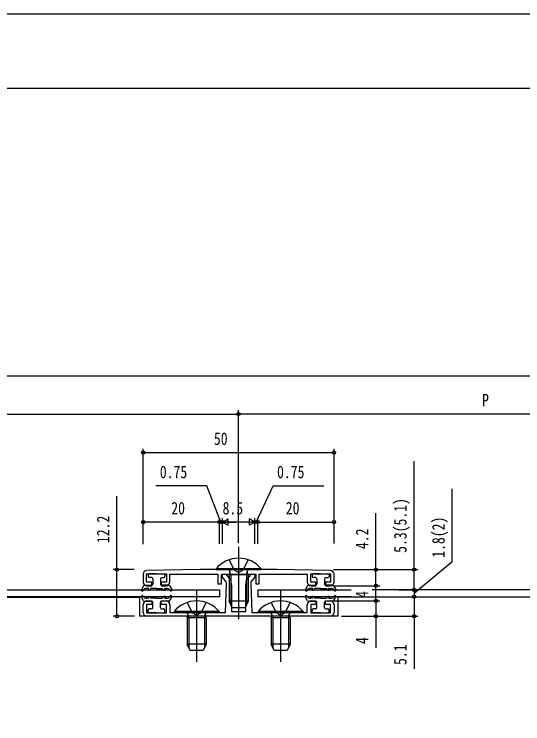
# Model space of a CAD drawing. Units: millimetres, scale not verified. Extents: x -420 to 420, y -297 to 297.
# Drawn here: x 118.2 to 251.4, y 111 to 297 of the extents above; entities that cross this region are included whole.
import ezdxf
from ezdxf.enums import TextEntityAlignment as Align

# ---------------------------------------------------------------- set-up
doc = ezdxf.new("R2010")
doc.units = ezdxf.units.MM
doc.header["$LTSCALE"] = 2
for name, color, linetype in [('0-2_YKK_11', 7, 'Continuous'), ('0-3_YKK_12', 2, 'Continuous'), ('0-4_YKK_13', 4, 'Continuous'), ('0-5_YKK_D', 6, 'Continuous'), ('0-6_YKK_ZWAK', 7, 'Continuous')]:
    doc.layers.add(name, color=color, linetype=linetype)
doc.styles.add('ＭＳ ゴシック', font='')
doc.styles.get('ＭＳ ゴシック').set_extended_font_data('MS Gothic')

msp = doc.modelspace()

# ---------------------------------------------------------------- linework, layer by layer
at = {"layer": '0-2_YKK_11'}
for p, q in [((200.989, 151.179), (187.011, 151.366)), ((151.975, 150.179), (151.975, 148.166)), ((201.975, 148.166), (201.975, 150.179)), ((151.975, 140.166), (151.975, 142.166)), ((201.975, 142.166), (201.975, 140.166))]:
    msp.add_line(p, q, dxfattribs=at)
for points in [[(187.011, 151.366), (166.94, 151.366), (152.962, 151.179)], [(152.975, 147.166), (154.225, 147.166), (154.225, 148.067), (152.876, 148.067), (152.876, 150.266), (158.075, 150.266), (158.075, 148.067), (156.725, 148.067), (156.725, 147.166), (157.975, 147.166)], [(158.975, 148.166), (158.975, 150.166), (171.575, 150.166), (171.575, 147.666), (172.475, 147.666), (172.475, 150.166), (181.475, 150.166), (181.475, 147.666), (182.375, 147.666), (182.375, 150.166), (194.975, 150.166), (194.975, 148.166)], [(158.975, 142.166), (158.975, 140.166), (173.513, 140.166), (173.799, 147.666), (173.734, 148.163), (172.725, 149.365), (172.725, 150.166), (173.619, 150.166), (174.878, 148.666), (175.075, 147.166), (175.075, 140.366), (178.875, 140.366), (178.875, 147.166), (179.073, 148.666), (180.331, 150.166), (181.225, 150.166), (181.225, 149.365), (180.217, 148.163), (180.152, 147.666), (180.437, 140.166), (194.975, 140.166), (194.975, 142.166)], [(195.975, 147.166), (197.225, 147.166), (197.225, 148.067), (195.875, 148.067), (195.875, 150.266), (201.075, 150.266), (201.075, 148.067), (199.725, 148.067), (199.725, 147.166), (200.975, 147.166)], [(152.975, 143.166), (154.225, 143.166), (154.225, 142.266), (152.875, 142.266), (152.875, 140.066), (158.075, 140.066), (158.075, 142.266), (156.725, 142.266), (156.725, 143.166), (157.975, 143.166)], [(195.975, 143.166), (197.225, 143.166), (197.225, 142.266), (195.875, 142.266), (195.875, 140.066), (201.075, 140.066), (201.075, 142.266), (199.725, 142.266), (199.725, 143.166), (200.975, 143.166)], [(200.975, 139.166), (176.975, 139.166), (152.975, 139.166)]]:
    msp.add_lwpolyline(points, dxfattribs=at)
for centre, start, end in [((152.975, 150.179), 90.76383, 180), ((200.975, 150.179), 0.00002, 89.2343), ((152.975, 148.166), 179.99978, 269.99976), ((157.975, 148.166), 270.00001, 359.99999), ((195.975, 148.166), 180.00001, 269.99999), ((200.975, 148.166), 270.00001, 359.99999), ((152.975, 142.166), 90.00001, 179.99999), ((157.975, 142.166), 0.00001, 89.99999), ((195.975, 142.166), 90.00001, 179.99999), ((200.975, 142.166), 0.00001, 89.99999), ((152.975, 140.166), 180.00001, 269.99999), ((200.975, 140.166), 270.00001, 359.99999)]:
    msp.add_arc(centre, 1, start, end, dxfattribs=at)
at = {"layer": '0-3_YKK_12'}
for p, q in [((176.975, 157.366), (176.975, 138.366)), ((165.975, 146.167), (165.975, 127.167)), ((187.975, 146.167), (187.975, 127.167)), ((72.975, 144.166), (150.975, 144.166)), ((150.975, 144.166), (150.975, 139.166)), ((280.975, 144.166), (202.975, 144.166))]:
    msp.add_line(p, q, dxfattribs=at)
msp.add_lwpolyline([(202.975, 144.166), (202.975, 139.166), (150.975, 139.166)], dxfattribs=at)
at = {"layer": '0-4_YKK_13'}
for p, q in [((174.475, 153.949), (175.83, 151.232)), ((179.475, 153.949), (178.12, 151.232)), ((171.075, 151.614), (171.075, 151.366)), ((182.875, 151.614), (171.075, 151.614)), ((171.075, 151.366), (182.875, 151.366)), ((174.866, 150.166), (174.715, 150.889)), ((176.975, 150.623), (175.83, 151.232)), ((176.975, 150.623), (178.12, 151.232)), ((179.084, 150.166), (179.236, 150.889)), ((182.875, 151.614), (182.875, 151.366)), ((153.275, 149.966), (153.275, 149.566)), ((155.475, 150.266), (153.575, 150.266)), ((154.175, 149.266), (153.575, 149.266)), ((154.475, 148.966), (154.475, 147.566)), ((155.475, 150.266), (157.375, 150.266)), ((156.475, 148.966), (156.475, 147.566)), ((156.775, 149.266), (157.375, 149.266)), ((157.675, 149.966), (157.675, 149.566)), ((174.475, 149.966), (174.548, 150.166)), ((179.475, 149.966), (174.475, 149.966)), ((174.475, 149.966), (174.475, 147.666)), ((174.548, 150.166), (174.692, 150.561)), ((174.908, 149.966), (174.866, 150.166)), ((174.908, 149.966), (174.908, 147.666)), ((179.042, 149.966), (179.084, 150.166)), ((179.042, 149.966), (179.042, 147.666)), ((179.403, 150.166), (179.259, 150.561)), ((179.475, 149.966), (179.403, 150.166)), ((179.475, 149.966), (179.475, 147.666)), ((196.275, 149.966), (196.275, 149.566)), ((198.475, 150.266), (196.575, 150.266)), ((197.175, 149.266), (196.575, 149.266)), ((197.475, 148.966), (197.475, 147.566)), ((198.475, 150.266), (200.375, 150.266)), ((199.475, 148.966), (199.475, 147.566)), ((199.775, 149.266), (200.375, 149.266)), ((200.675, 149.966), (200.675, 149.566)), ((152.072, 147.116), (151.509, 146.141)), ((152.332, 147.266), (154.175, 147.266)), ((158.619, 147.266), (156.775, 147.266)), ((158.879, 147.116), (159.442, 146.141)), ((174.475, 147.666), (174.475, 145.711)), ((174.908, 147.666), (174.908, 145.666)), ((179.042, 147.666), (179.042, 145.666)), ((179.475, 147.666), (179.475, 145.711)), ((195.072, 147.116), (194.509, 146.141)), ((195.332, 147.266), (197.175, 147.266)), ((201.619, 147.266), (199.775, 147.266)), ((201.879, 147.116), (202.442, 146.141)), ((51.975, 146.067), (171.975, 146.067)), ((151.942, 145.891), (151.985, 145.966)), ((153.41, 146.466), (152.851, 146.466)), ((153.251, 146.308), (153.41, 146.466)), ((153.975, 146.466), (153.534, 146.025)), ((155.475, 146.466), (153.975, 146.466)), ((155.475, 146.466), (156.975, 146.466)), ((156.975, 146.466), (157.417, 146.025)), ((159.009, 145.891), (158.966, 145.966)), ((171.975, 146.067), (171.975, 144.267)), ((174.475, 145.711), (174.475, 143.066)), ((174.908, 145.666), (174.908, 142.146)), ((179.042, 145.666), (179.042, 142.146)), ((179.475, 145.711), (179.475, 143.066)), ((181.975, 146.067), (206.475, 146.067)), ((181.975, 146.067), (181.975, 144.267)), ((194.942, 145.891), (194.985, 145.966)), ((196.41, 146.466), (195.851, 146.466)), ((196.251, 146.308), (196.41, 146.466)), ((196.975, 146.466), (196.534, 146.025)), ((198.475, 146.466), (196.975, 146.466)), ((198.475, 146.466), (199.975, 146.466)), ((199.975, 146.466), (200.417, 146.025)), ((202.009, 145.891), (201.966, 145.966)), ((301.975, 146.066), (211.975, 146.067)), ((171.975, 144.267), (51.975, 144.267)), ((152.072, 143.216), (151.509, 144.191)), ((151.942, 144.441), (151.985, 144.367)), ((153.41, 143.866), (152.851, 143.866)), ((153.251, 144.025), (153.41, 143.866)), ((153.975, 143.866), (153.534, 144.308)), ((155.475, 143.866), (153.975, 143.866)), ((155.475, 143.866), (156.975, 143.866)), ((156.975, 143.866), (157.417, 144.308)), ((158.879, 143.216), (159.442, 144.191)), ((159.009, 144.441), (158.966, 144.367)), ((206.475, 144.264), (181.975, 144.267)), ((195.072, 143.216), (194.509, 144.191)), ((194.942, 144.441), (194.985, 144.367)), ((196.41, 143.866), (195.851, 143.866)), ((196.251, 144.025), (196.41, 143.866)), ((196.975, 143.866), (196.534, 144.308)), ((198.475, 143.866), (196.975, 143.866)), ((198.475, 143.866), (199.975, 143.866)), ((199.975, 143.866), (200.417, 144.308)), ((201.879, 143.216), (202.442, 144.191)), ((202.009, 144.441), (201.966, 144.367)), ((211.975, 144.267), (301.975, 144.266)), ((152.332, 143.066), (154.175, 143.066)), ((154.475, 141.366), (154.475, 142.766)), ((156.475, 141.366), (156.475, 142.766)), ((158.619, 143.066), (156.775, 143.066)), ((163.475, 142.75), (164.83, 140.032)), ((168.475, 142.75), (167.12, 140.032)), ((179.475, 143.066), (174.475, 143.066)), ((175.275, 141.366), (174.475, 143.066)), ((179.475, 143.066), (178.675, 141.366)), ((185.475, 142.75), (186.83, 140.032)), ((190.475, 142.75), (189.12, 140.032)), ((195.332, 143.066), (197.175, 143.066)), ((197.475, 141.366), (197.475, 142.766)), ((199.475, 141.366), (199.475, 142.766)), ((201.619, 143.066), (199.775, 143.066)), ((153.275, 140.366), (153.275, 140.766)), ((154.175, 141.066), (153.575, 141.066)), ((155.475, 140.066), (153.575, 140.066)), ((155.475, 140.066), (157.375, 140.066)), ((156.775, 141.066), (157.375, 141.066)), ((157.675, 140.366), (157.675, 140.766)), ((160.075, 140.415), (160.075, 140.167)), ((171.875, 140.415), (160.075, 140.415)), ((160.075, 140.167), (171.875, 140.167)), ((163.908, 138.767), (163.715, 139.69)), ((165.975, 139.423), (164.83, 140.032)), ((165.975, 139.423), (167.12, 140.032)), ((168.042, 138.767), (168.236, 139.69)), ((171.875, 140.415), (171.875, 140.167)), ((178.675, 141.366), (175.275, 141.366)), ((182.075, 140.415), (182.075, 140.167)), ((193.875, 140.415), (182.075, 140.415)), ((182.075, 140.167), (193.875, 140.167)), ((185.908, 138.767), (185.715, 139.69)), ((187.975, 139.423), (186.83, 140.032)), ((187.975, 139.423), (189.12, 140.032)), ((190.042, 138.767), (190.236, 139.69)), ((193.875, 140.415), (193.875, 140.167)), ((196.275, 140.366), (196.275, 140.766)), ((197.175, 141.066), (196.575, 141.066)), ((198.475, 140.066), (196.575, 140.066)), ((198.475, 140.066), (200.375, 140.066)), ((199.775, 141.066), (200.375, 141.066)), ((200.675, 140.366), (200.675, 140.766)), ((163.475, 138.767), (163.692, 139.362)), ((168.475, 138.767), (163.475, 138.767)), ((163.475, 138.767), (163.475, 135.767)), ((163.908, 138.767), (163.908, 135.767)), ((168.042, 138.767), (168.042, 135.767)), ((168.475, 138.767), (168.259, 139.362)), ((168.475, 138.767), (168.475, 135.767)), ((185.475, 138.767), (185.692, 139.362)), ((190.475, 138.767), (185.475, 138.767)), ((185.475, 138.767), (185.475, 135.767)), ((185.908, 138.767), (185.908, 135.767)), ((190.042, 138.767), (190.042, 135.767)), ((190.475, 138.767), (190.259, 139.362)), ((190.475, 138.767), (190.475, 135.767)), ((163.475, 135.767), (163.475, 131.867)), ((163.908, 135.767), (163.908, 130.947)), ((168.042, 135.767), (168.042, 130.947)), ((168.475, 135.767), (168.475, 131.867)), ((185.475, 135.767), (185.475, 131.867)), ((185.908, 135.767), (185.908, 130.947)), ((190.042, 135.767), (190.042, 130.947)), ((190.475, 135.767), (190.475, 131.867)), ((168.475, 131.867), (163.475, 131.867)), ((164.275, 130.167), (163.475, 131.867)), ((168.475, 131.867), (167.675, 130.167)), ((190.475, 131.867), (185.475, 131.867)), ((186.275, 130.167), (185.475, 131.867)), ((190.475, 131.867), (189.675, 130.167)), ((167.675, 130.167), (164.275, 130.167)), ((189.675, 130.167), (186.275, 130.167))]:
    msp.add_line(p, q, dxfattribs=at)
for points in [[(157.7, 146.308), (157.541, 146.466), (158.1, 146.466)], [(200.7, 146.308), (200.541, 146.466), (201.1, 146.466)], [(157.7, 144.025), (157.541, 143.866), (158.1, 143.866)], [(200.7, 144.025), (200.541, 143.866), (201.1, 143.866)]]:
    msp.add_lwpolyline(points, dxfattribs=at)
for centre, radius, start, end in [((176.975, 146.666), 7.7, 39.98312, 140.01688), ((174.128, 150.766), 0.6, 340.03043, 90), ((179.823, 150.766), 0.6, 90, 199.96957), ((153.575, 149.966), 0.3, 90, 180), ((153.575, 149.566), 0.3, 180, 270), ((154.175, 148.966), 0.3, 0, 90), ((156.775, 148.966), 0.3, 90, 180), ((157.375, 149.966), 0.3, 0, 90), ((157.375, 149.566), 0.3, 270, 0), ((196.575, 149.966), 0.3, 90, 180), ((196.575, 149.566), 0.3, 180, 270), ((197.175, 148.966), 0.3, 0, 90), ((199.775, 148.966), 0.3, 90, 180), ((200.375, 149.966), 0.3, 0, 90), ((200.375, 149.566), 0.3, 270, 0), ((152.332, 146.966), 0.3, 90, 150), ((154.175, 147.566), 0.3, 270, 0), ((156.775, 147.566), 0.3, 180, 270), ((158.619, 146.966), 0.3, 30, 90), ((195.332, 146.966), 0.3, 90, 150), ((197.175, 147.566), 0.3, 270, 0), ((199.775, 147.566), 0.3, 180, 270), ((201.619, 146.966), 0.3, 30, 90), ((151.725, 146.016), 0.25, 150, 330.00999), ((152.851, 145.466), 1, 90, 150.00999), ((153.393, 146.166), 0.2, 135, 315), ((157.558, 146.166), 0.2, 225, 45), ((158.1, 145.466), 1, 29.99001, 90), ((159.225, 146.016), 0.25, 209.99001, 29.99001), ((194.725, 146.016), 0.25, 150, 330.00999), ((195.851, 145.466), 1, 90, 150.00999), ((196.393, 146.166), 0.2, 135, 315), ((200.558, 146.166), 0.2, 225, 45), ((201.1, 145.466), 1, 29.99001, 90), ((202.225, 146.016), 0.25, 209.99001, 29.99001), ((151.725, 144.316), 0.25, 29.99001, 210), ((152.851, 144.866), 1, 209.99001, 270), ((153.392, 144.166), 0.2, 45, 225), ((157.558, 144.166), 0.2, 315, 135), ((158.1, 144.866), 1, 270, 330.00999), ((159.225, 144.316), 0.25, 330.00999, 150.00999), ((194.725, 144.316), 0.25, 29.99001, 210), ((195.851, 144.866), 1, 209.99001, 270), ((196.392, 144.166), 0.2, 45, 225), ((200.558, 144.166), 0.2, 315, 135), ((201.1, 144.866), 1, 270, 330.00999), ((202.225, 144.316), 0.25, 330.00999, 150.00999), ((152.332, 143.366), 0.3, 210, 270), ((154.175, 142.766), 0.3, 0, 90), ((156.775, 142.766), 0.3, 90, 180), ((158.619, 143.366), 0.3, 270, 330), ((165.975, 135.467), 7.7, 39.98312, 140.01688), ((187.975, 135.467), 7.7, 39.98312, 140.01688), ((195.332, 143.366), 0.3, 210, 270), ((197.175, 142.766), 0.3, 0, 90), ((199.775, 142.766), 0.3, 90, 180), ((201.619, 143.366), 0.3, 270, 330), ((153.575, 140.766), 0.3, 90, 180), ((153.575, 140.366), 0.3, 180, 270), ((154.175, 141.366), 0.3, 270, 0), ((156.775, 141.366), 0.3, 180, 270), ((157.375, 140.766), 0.3, 0, 90), ((157.375, 140.366), 0.3, 270, 0), ((163.128, 139.567), 0.6, 340.03043, 90), ((168.823, 139.567), 0.6, 90, 199.96957), ((185.128, 139.567), 0.6, 340.03043, 90), ((190.823, 139.567), 0.6, 90, 199.96957), ((196.575, 140.766), 0.3, 90, 180), ((196.575, 140.366), 0.3, 180, 270), ((197.175, 141.366), 0.3, 270, 0), ((199.775, 141.366), 0.3, 180, 270), ((200.375, 140.766), 0.3, 0, 90), ((200.375, 140.366), 0.3, 270, 0)]:
    msp.add_arc(centre, radius, start, end, dxfattribs=at)
at = {"layer": '0-5_YKK_D'}
for p, q in [((-358.025, 202.166), (321.975, 202.166)), ((46.975, 192.166), (176.975, 192.166)), ((176.975, 158.276), (176.975, 193.166)), ((176.975, 158.276), (176.975, 193.166)), ((306.975, 192.166), (176.975, 192.166)), ((151.975, 158.068), (151.975, 183.061)), ((201.975, 158.184), (201.975, 183.061)), ((151.975, 182.061), (201.975, 182.061)), ((151.975, 158.068), (151.975, 164.848)), ((171.975, 163.848), (151.975, 163.848)), ((171.975, 163.848), (170.275, 163.848)), ((171.975, 158.097), (171.975, 164.848)), ((171.975, 158.097), (171.975, 164.848)), ((172.725, 163.848), (171.975, 163.848)), ((172.725, 163.848), (171.975, 163.848)), ((172.725, 158.116), (172.725, 164.848)), ((172.725, 158.116), (172.725, 164.848)), ((172.725, 163.848), (174.198, 164.698)), ((181.225, 163.848), (172.725, 163.848)), ((172.725, 163.848), (174.198, 162.998)), ((172.725, 163.848), (175.67, 163.848)), ((174.198, 162.998), (174.198, 164.698)), ((174.425, 163.848), (176.125, 163.848)), ((179.525, 163.848), (177.825, 163.848)), ((181.225, 163.848), (178.281, 163.848)), ((181.225, 163.848), (179.753, 164.698)), ((179.753, 164.698), (179.753, 162.998)), ((181.225, 163.848), (179.753, 162.998)), ((181.225, 158.136), (181.225, 164.848)), ((181.225, 158.136), (181.225, 164.848)), ((181.975, 163.848), (181.225, 163.848)), ((181.975, 163.848), (181.225, 163.848)), ((181.975, 158.113), (181.975, 164.848)), ((181.975, 158.113), (181.975, 164.848)), ((181.975, 163.848), (201.975, 163.848)), ((181.975, 163.848), (183.675, 163.848)), ((201.975, 158.184), (201.975, 164.848)), ((149.63, 151.366), (144.108, 151.366)), ((201.878, 151.366), (213.975, 151.366)), ((201.878, 151.366), (223.975, 151.366)), ((201.975, 147.166), (213.975, 147.166)), ((201.975, 147.166), (213.975, 147.166)), ((212.975, 143.166), (212.975, 147.166)), ((222.975, 146.067), (222.975, 147.767)), ((218.975, 146.067), (223.975, 146.067)), ((219.975, 146.067), (223.975, 146.067)), ((222.975, 146.067), (222.975, 144.267)), ((222.975, 146.067), (222.975, 144.267)), ((218.975, 144.267), (223.975, 144.267)), ((222.975, 144.267), (222.975, 142.567)), ((201.975, 143.166), (213.954, 143.166)), ((201.975, 143.166), (213.975, 143.166)), ((149.666, 139.166), (144.108, 139.166)), ((203.975, 139.166), (213.954, 139.166)), ((203.975, 139.166), (223.975, 139.166))]:
    msp.add_line(p, q, dxfattribs=at)
for points in [[(222.975, 146.067), (222.975, 151.366), (222.975, 179.806)], [(172.35, 163.848), (168.606, 173.354), (155.326, 173.354)], [(181.6, 163.848), (186.048, 173.354), (199.328, 173.354)], [(222.975, 145.167), (232.975, 153.487), (232.975, 172.527)], [(145.108, 139.166), (145.108, 151.366), (145.108, 170.606)], [(212.975, 147.166), (212.975, 151.366), (212.975, 166.151)], [(222.975, 144.267), (222.975, 139.166), (222.975, 125.366)], [(212.954, 143.166), (212.954, 139.166), (212.954, 130.869)]]:
    msp.add_lwpolyline(points, dxfattribs=at)
for centre in [(176.975, 192.166), (176.975, 192.166), (151.975, 182.061), (201.975, 182.061), (151.975, 163.848), (171.975, 163.848), (171.975, 163.848), (172.725, 163.848), (181.225, 163.848), (181.975, 163.848), (181.975, 163.848), (201.975, 163.848), (145.108, 151.366), (212.975, 151.366), (222.975, 151.366), (212.975, 147.166), (212.975, 147.166), (222.975, 146.067), (222.975, 146.067), (212.954, 143.166), (212.975, 143.166), (222.975, 144.267), (222.975, 144.267), (145.108, 139.166), (212.954, 139.166), (222.975, 139.166)]:
    msp.add_circle(centre, 0.425, dxfattribs=at)
at = {"layer": '0-6_YKK_ZWAK'}
msp.add_line((389.502, 277.5), (-390.498, 277.5), dxfattribs=at)
msp.add_lwpolyline([(-420.5, -297), (420.5, -297), (420.5, 297), (-420.5, 297)], close=True, dxfattribs=at)

# ---------------------------------------------------------------- texts
at = {"layer": '0-5_YKK_D', "style": 'ＭＳ ゴシック', "width": 0.8}
for s, p in [('P', (240.775, 193.166)), ('50', (170.503, 183.061)), ('0.75', (156.326, 174.354)), ('0.75', (187.048, 174.354)), ('20', (159.335, 164.848)), ('8.5', (172.775, 164.848)), ('20', (189.335, 164.848))]:
    msp.add_text(s, height=3.299, dxfattribs=at).set_placement(p, align=Align.BOTTOM_LEFT)
for s, p in [('5.3(5.1)', (221.975, 155.766)), ('12.2', (144.108, 158.326)), ('1.8(2)', (231.975, 154.487)), ('4.2', (211.975, 156.751)), ('4', (211.975, 143.966)), ('4', (211.954, 131.869)), ('5.1', (221.975, 126.366))]:
    msp.add_text(s, height=3.299, rotation=90, dxfattribs=at).set_placement(p, align=Align.BOTTOM_LEFT)

doc.saveas('drawing.dxf')
